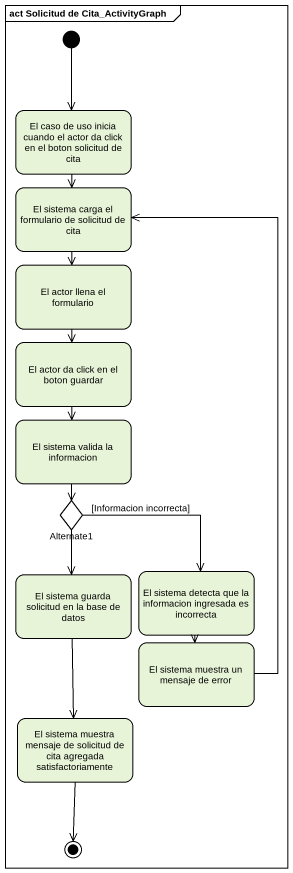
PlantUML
@startuml
mainframe act Solicitud de Cita_ActivityGraph
hide empty description
state "El caso de uso inicia cuando el actor da click en el boton solicitud de cita" as El_caso_de_uso_inicia
state "El sistema carga el formulario de solicitud de cita" as El_sistema_carga_el
state "El actor llena el formulario" as El_actor_llena_el_formulario
state "El actor da click en el boton guardar" as El_actor_da_click_en_el
state "El sistema valida la informacion" as El_sistema_valida_la
state Alternate1 <<choice>>
state "El sistema guarda solicitud en la base de datos" as El_sistema_guarda_solicitud
state "El sistema detecta que la informacion ingresada es incorrecta" as El_sistema_detecta_que_la
state "El sistema muestra un mensaje de error" as El_sistema_muestra_un
state "El sistema muestra mensaje de solicitud de cita agregada satisfactoriamente" as El_sistema_muestra_mensaje
[*] --> El_caso_de_uso_inicia
El_caso_de_uso_inicia --> El_sistema_carga_el
El_sistema_carga_el --> El_actor_llena_el_formulario
El_actor_llena_el_formulario --> El_actor_da_click_en_el
El_actor_da_click_en_el --> El_sistema_valida_la
El_sistema_valida_la --> Alternate1
Alternate1 --> El_sistema_guarda_solicitud
Alternate1 --> El_sistema_detecta_que_la : [Informacion incorrecta]
El_sistema_guarda_solicitud --> El_sistema_muestra_mensaje
El_sistema_detecta_que_la --> El_sistema_muestra_un
El_sistema_muestra_un -up-> El_sistema_carga_el
El_sistema_muestra_mensaje --> [*]
@enduml
